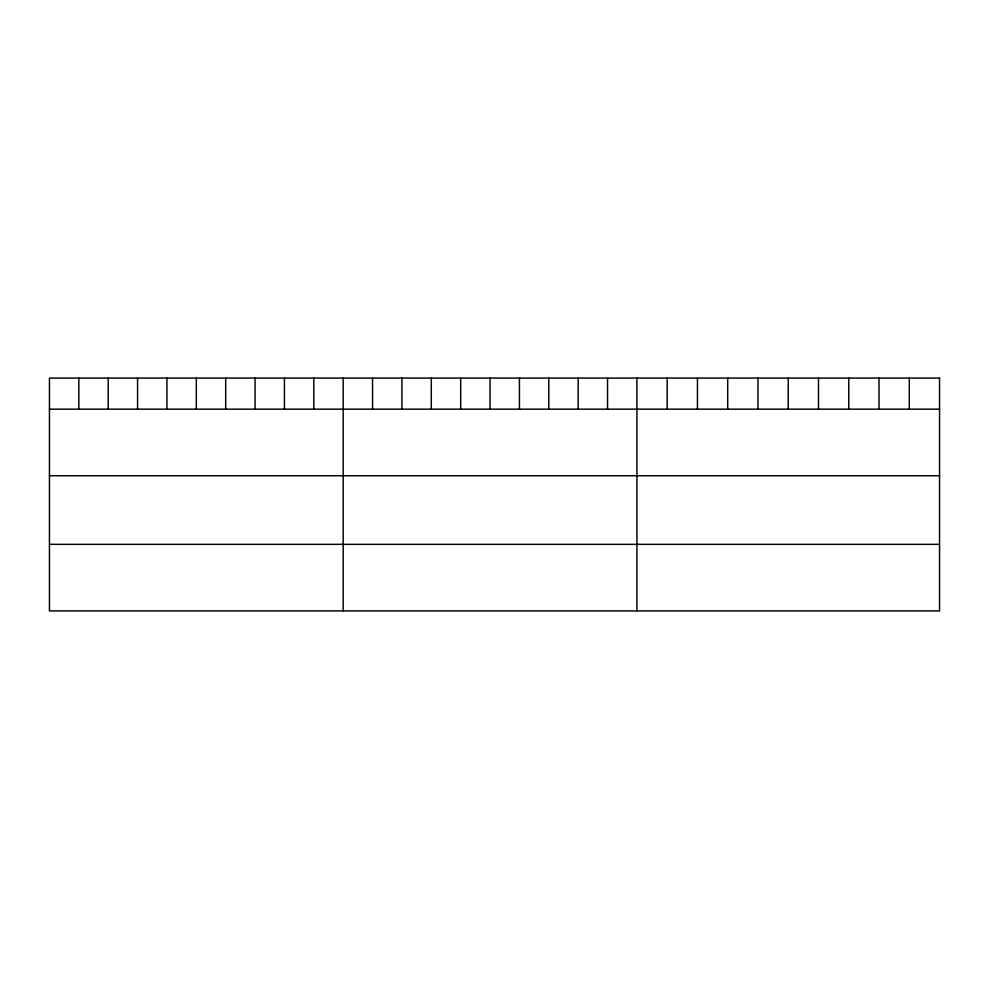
<?xml version="1.0" encoding="UTF-8"?>
<svg xmlns="http://www.w3.org/2000/svg" width="989" height="989" viewBox="0 0 989 989"><rect width="100%" height="100%" fill="white"/><g stroke="black" fill="none" stroke-linecap="round" stroke-linejoin="round"><path stroke-width="1.48" d="M49.45 409.174L939.55 409.174M49.45 475.746L939.55 475.746M49.45 544.333L939.55 544.333M909.287 378.095L909.287 409.174M879.023 378.095L879.023 409.174M848.76 378.095L848.76 409.174M818.496 378.095L818.496 409.174M788.233 378.095L788.233 409.174M757.97 378.095L757.97 409.174M727.706 378.095L727.706 409.174M697.443 378.095L697.443 409.174M667.179 378.095L667.179 409.174M636.916 378.095L636.916 610.905M607.543 378.095L607.543 409.174M578.169 378.095L578.169 409.174M548.796 378.095L548.796 409.174M519.423 378.095L519.423 409.174M490.05 378.095L490.05 409.174M460.676 378.095L460.676 409.174M431.303 378.095L431.303 409.174M401.93 378.095L401.93 409.174M372.556 378.095L372.556 409.174M343.183 378.095L343.183 610.905M313.81 378.095L313.81 409.174M284.436 378.095L284.436 409.174M255.063 378.095L255.063 409.174M225.69 378.095L225.69 409.174M196.317 378.095L196.317 409.174M166.943 378.095L166.943 409.174M137.57 378.095L137.57 409.174M108.197 378.095L108.197 409.174M78.823 378.095L78.823 409.174M939.55 378.095L49.45 378.095L49.45 610.905L939.55 610.905L939.55 378.095"/></g></svg>
